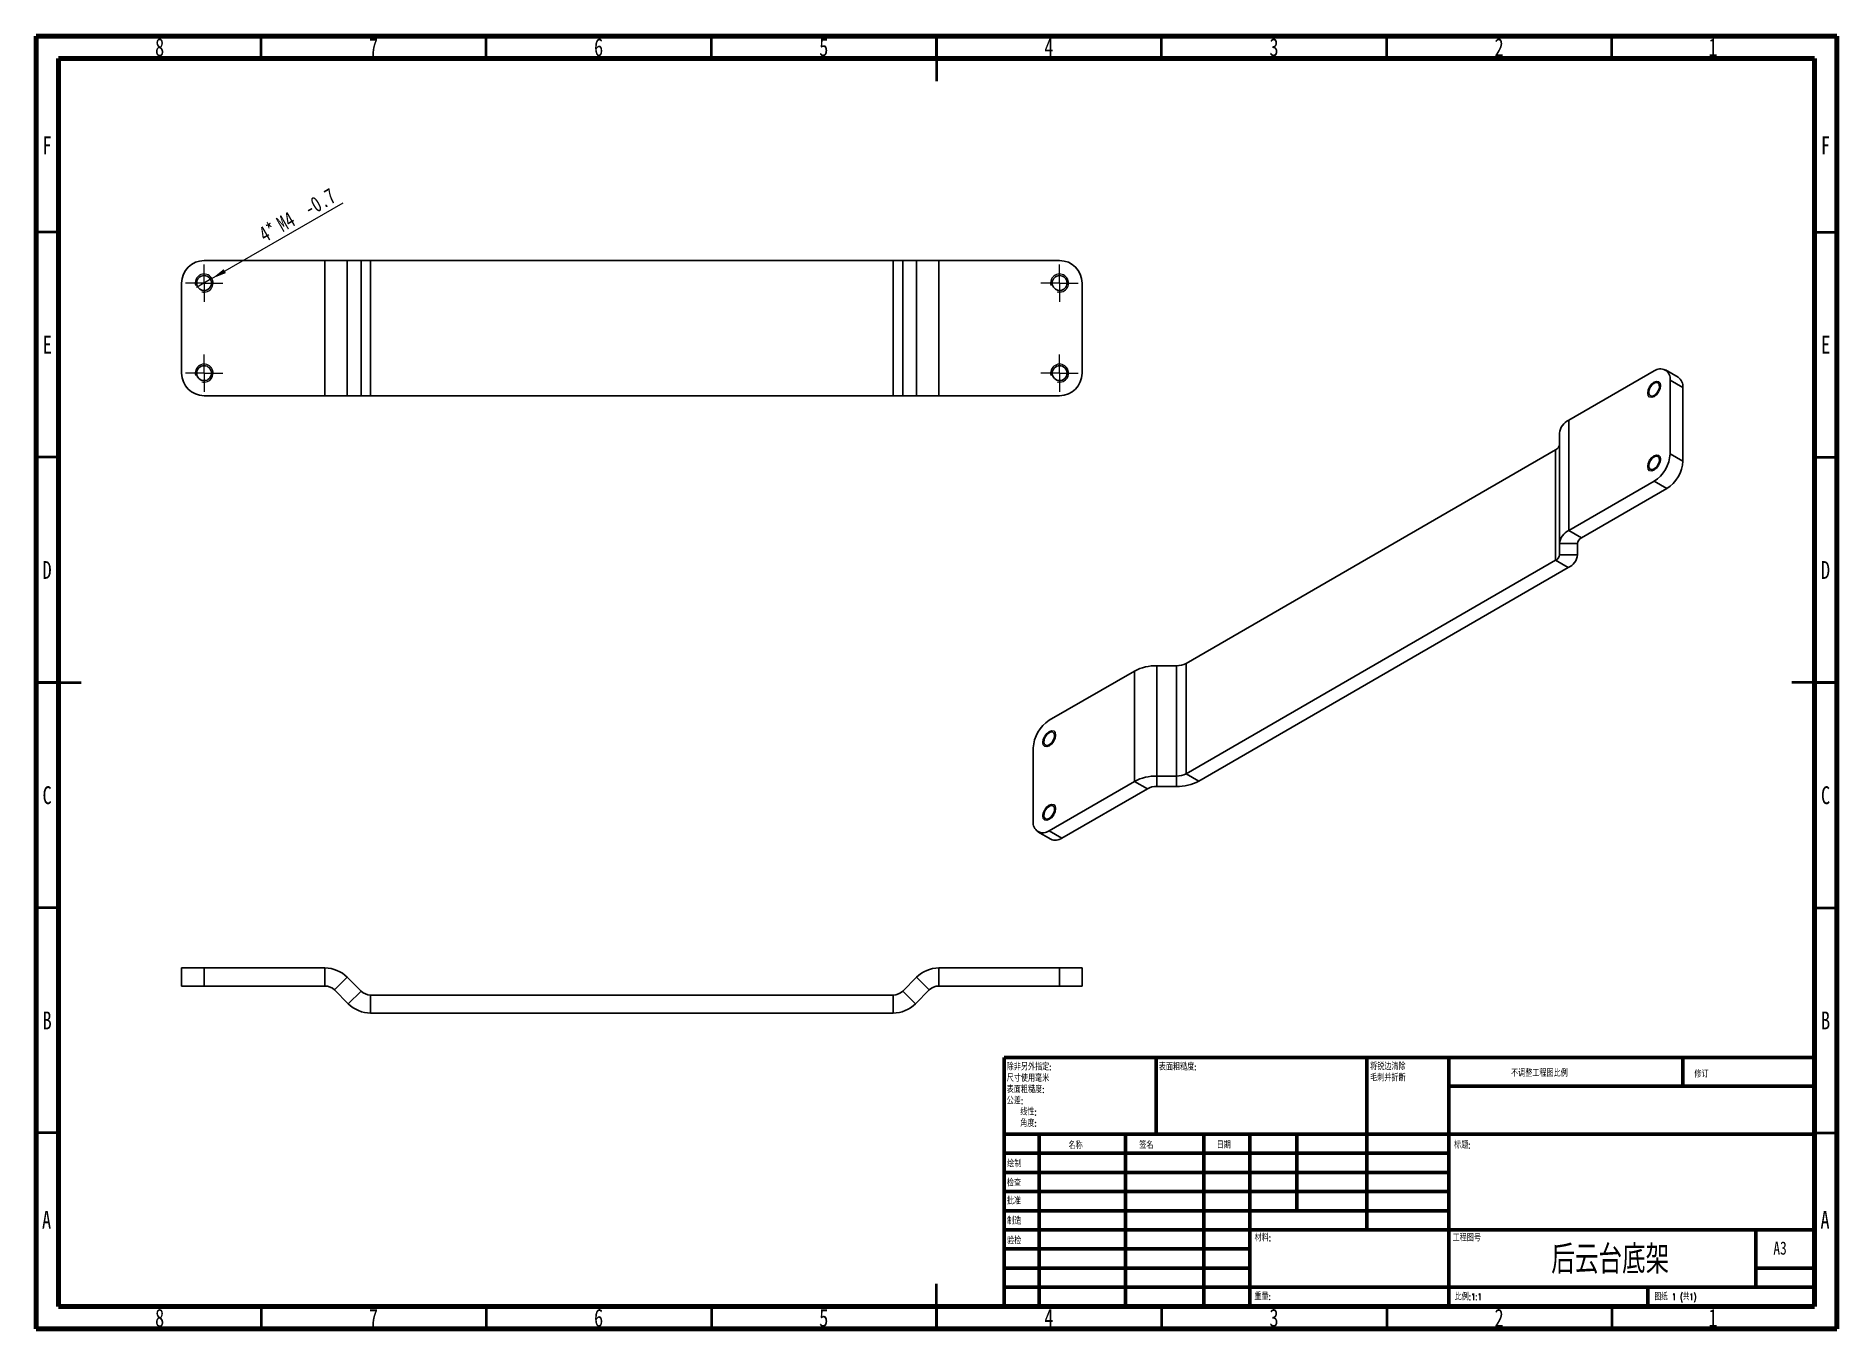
# Model space of a CAD drawing. Header units: millimetres. Extents: x 15 to 415, y 5 to 292.
import ezdxf

# ---------------------------------------------------------------- set-up
doc = ezdxf.new("R2010")
doc.units = ezdxf.units.MM
doc.styles.add('SLDTEXTSTYLE0', font='TXT', dxfattribs={"width": 0.75})
doc.styles.add('SLDTEXTSTYLE1', font='TXT', dxfattribs={"width": 0.75, "bigfont": 'bigfont'})
doc.styles.add('SLDTEXTSTYLE2', font='TXT', dxfattribs={"width": 0.694444, "bigfont": 'bigfont'})
doc.dimstyles.new('SLDDIMSTYLE0', dxfattribs={"dimtxt": 3.5, "dimasz": 3.302, "dimexe": 0, "dimexo": 0.0625, "dimgap": 0.875, "dimtad": 1, "dimrnd": 1e-09, "dimzin": 12, "dimdsep": 46, "dimtxsty": 'SLDTEXTSTYLE0', "dimblk1": 'NONE', "dimsah": 1, "dimcen": 0, "dimadec": 0, "dimazin": 3, "dimtfac": 1, "dimtmove": 0, "dimatfit": 3, "dimldrblk": 'NONE', "dimfxl": 0, "dimfrac": 2, "dimtolj": 1, "dimtzin": 12, "dimarcsym": 0})

# ---------------------------------------------------------------- blocks, each defined once
blk = doc.blocks.new('_D')
at = {"color": 7, "linetype": 'Continuous', "lineweight": 0}
for q in [(83.2, 254.98), (50.61, 236.17)]:
    blk.add_line((54.07, 238.17), q, dxfattribs=at)
at = {"color": 7, "linetype": 'Continuous', "lineweight": 18}
blk.add_solid([(54.07, 238.17), (57.18, 239.38), (56.68, 240.26)], dxfattribs=at)
at = {"color": 7, "linetype": 'Continuous', "lineweight": 18, "char_height": 3.5, "attachment_point": 1, "rotation": 30, "style": 'SLDTEXTSTYLE0'}
for s, insert in [('-0.7', (74.01, 254.87)), ('M4', (68.06, 251.43)), ('4*', (64.1, 249.15))]:
    blk.add_mtext(s, dxfattribs=dict(at, insert=insert))
blk = doc.blocks.new('_None')
blk = doc.blocks.new('SW_CENTERMARKSYMBOL_0')
at = {"color": 0, "linetype": 'Continuous', "lineweight": 18}
for p, q in [((0, 2.5), (0, 4.15)), ((-2.5, 0), (-4.15, 0)), ((0, 0), (-2.5, 0)), ((0, 0), (0, 2.5)), ((0, 0), (0, -2.5)), ((0, 0), (2.5, 0)), ((2.5, 0), (4.15, 0)), ((0, -2.5), (0, -4.15))]:
    blk.add_line(p, q, dxfattribs=at)
blk = doc.blocks.new('SW_CENTERMARKSYMBOL_1')
at = {"color": 0, "linetype": 'Continuous', "lineweight": 18}
for p, q in [((0, 2.5), (0, 4.15)), ((-2.5, 0), (-4.15, 0)), ((0, 0), (-2.5, 0)), ((0, 0), (0, 2.5)), ((0, 0), (0, -2.5)), ((0, 0), (2.5, 0)), ((2.5, 0), (4.15, 0)), ((0, -2.5), (0, -4.15))]:
    blk.add_line(p, q, dxfattribs=at)
blk = doc.blocks.new('SW_CENTERMARKSYMBOL_2')
at = {"color": 0, "linetype": 'Continuous', "lineweight": 18}
for p, q in [((0, 2.5), (0, 4.15)), ((-2.5, 0), (-4.15, 0)), ((0, 0), (-2.5, 0)), ((0, 0), (0, 2.5)), ((0, 0), (0, -2.5)), ((0, 0), (2.5, 0)), ((2.5, 0), (4.15, 0)), ((0, -2.5), (0, -4.15))]:
    blk.add_line(p, q, dxfattribs=at)
blk = doc.blocks.new('SW_CENTERMARKSYMBOL_3')
at = {"color": 0, "linetype": 'Continuous', "lineweight": 18}
for p, q in [((0, 2.5), (0, 4.15)), ((-2.5, 0), (-4.15, 0)), ((0, 0), (-2.5, 0)), ((0, 0), (0, 2.5)), ((0, 0), (0, -2.5)), ((0, 0), (2.5, 0)), ((2.5, 0), (4.15, 0)), ((0, -2.5), (0, -4.15))]:
    blk.add_line(p, q, dxfattribs=at)

msp = doc.modelspace()

# ---------------------------------------------------------------- linework, layer by layer
at = {"color": 7, "linetype": 'Continuous', "lineweight": 70}
for p, q in [((15, 5), (15, 292)), ((15, 292), (415, 292)), ((415, 292), (415, 5)), ((20, 10), (20, 287)), ((20, 287), (410, 287)), ((410, 287), (410, 10)), ((410, 10), (20, 10)), ((415, 5), (15, 5))]:
    msp.add_line(p, q, dxfattribs=at)
at = {"color": 7, "linetype": 'Continuous', "lineweight": 35}
for p, q in [((65, 287), (65, 292)), ((115, 287), (115, 292)), ((165, 287), (165, 292)), ((215, 292), (215, 282)), ((215, 287), (215, 292)), ((265, 287), (265, 292)), ((315, 287), (315, 292)), ((365, 287), (365, 292)), ((20, 248.5), (15, 248.5)), ((410, 248.5), (415, 248.5)), ((20, 198.5), (15, 198.5)), ((410, 198.5), (415, 198.5)), ((15, 148.5), (25, 148.5)), ((20, 148.5), (15, 148.5)), ((415, 148.5), (405, 148.5)), ((410, 148.5), (415, 148.5)), ((20, 98.5), (15, 98.5)), ((410, 98.5), (415, 98.5)), ((20, 48.5), (15, 48.5)), ((410, 48.5), (415, 48.5)), ((215, 5), (215, 15)), ((65, 10), (65, 5)), ((115, 10), (115, 5)), ((165, 10), (165, 5)), ((215, 10), (215, 5)), ((265, 10), (265, 5)), ((315, 10), (315, 5)), ((365, 10), (365, 5))]:
    msp.add_line(p, q, dxfattribs=at)
at = {"color": 7, "linetype": 'Continuous', "lineweight": 25}
for p, q in [((79.16, 242.165), (52.338, 242.165)), ((79.16, 212.165), (79.16, 242.165)), ((79.16, 242.165), (84.109, 242.165)), ((84.109, 212.165), (84.109, 242.165)), ((87.181, 242.165), (84.109, 242.165)), ((87.181, 212.165), (87.181, 242.165)), ((87.181, 242.165), (89.302, 242.165)), ((89.302, 212.165), (89.302, 242.165)), ((205.375, 242.165), (89.302, 242.165)), ((205.375, 212.165), (205.375, 242.165)), ((207.496, 242.165), (205.375, 242.165)), ((207.496, 212.165), (207.496, 242.165)), ((207.496, 242.165), (210.567, 242.165)), ((210.567, 212.165), (210.567, 242.165)), ((215.517, 242.165), (210.567, 242.165)), ((215.517, 212.165), (215.517, 242.165)), ((215.517, 242.165), (242.338, 242.165)), ((47.338, 237.165), (47.338, 217.165)), ((247.338, 237.165), (247.338, 217.165)), ((355.42, 206.713), (374.385, 217.661)), ((379.713, 216.276), (376.885, 217.909)), ((52.338, 212.165), (79.16, 212.165)), ((84.109, 212.165), (79.16, 212.165)), ((84.109, 212.165), (87.181, 212.165)), ((89.302, 212.165), (87.181, 212.165)), ((89.302, 212.165), (205.375, 212.165)), ((205.375, 212.165), (207.496, 212.165)), ((210.567, 212.165), (207.496, 212.165)), ((210.567, 212.165), (215.517, 212.165)), ((242.338, 212.165), (215.517, 212.165)), ((377.921, 215.62), (377.921, 199.289)), ((377.921, 215.62), (380.749, 213.987)), ((380.749, 213.987), (380.749, 197.656)), ((355.42, 182.216), (355.42, 206.713)), ((352.491, 200.123), (270.415, 152.742)), ((352.491, 175.627), (352.491, 200.123)), ((353.369, 179.359), (353.369, 203.855)), ((380.749, 197.656), (377.921, 199.289)), ((374.385, 193.165), (355.42, 182.216)), ((374.385, 193.165), (377.214, 191.532)), ((377.214, 191.532), (358.248, 180.584)), ((358.248, 180.584), (355.42, 182.216)), ((357.369, 179.359), (353.369, 179.359)), ((353.369, 179.359), (353.369, 176.852)), ((357.369, 176.852), (353.369, 176.852)), ((357.369, 179.359), (357.369, 176.852)), ((270.415, 128.246), (352.491, 175.627)), ((273.243, 126.613), (355.319, 173.994)), ((355.319, 173.994), (352.491, 175.627)), ((268.293, 152.235), (263.95, 152.235)), ((263.95, 127.738), (263.95, 152.235)), ((268.293, 127.738), (268.293, 152.235)), ((270.415, 128.246), (270.415, 152.742)), ((259, 151.051), (240.035, 140.102)), ((259, 126.555), (259, 151.051)), ((236.499, 133.979), (236.499, 117.648)), ((273.243, 126.613), (270.415, 128.246)), ((240.035, 115.606), (259, 126.555)), ((242.863, 113.973), (261.829, 124.922)), ((261.829, 124.922), (259, 126.555)), ((263.95, 127.738), (268.293, 127.738)), ((263.95, 125.429), (263.95, 127.738)), ((263.95, 125.429), (268.293, 125.429)), ((268.293, 125.429), (268.293, 127.738)), ((237.535, 115.359), (240.363, 113.726)), ((240.035, 115.606), (242.863, 113.973)), ((47.338, 81.129), (47.338, 85.129)), ((47.338, 85.129), (52.338, 85.129)), ((52.338, 85.129), (52.338, 81.129)), ((52.338, 85.129), (79.16, 85.129)), ((79.16, 81.129), (79.16, 85.129)), ((215.517, 81.129), (215.517, 85.129)), ((242.338, 85.129), (215.517, 85.129)), ((242.338, 85.129), (242.338, 81.129)), ((247.338, 85.129), (242.338, 85.129)), ((247.338, 81.129), (247.338, 85.129)), ((52.338, 81.129), (47.338, 81.129)), ((52.338, 81.129), (79.16, 81.129)), ((81.281, 80.25), (84.109, 83.079)), ((81.281, 80.25), (84.352, 77.179)), ((84.109, 83.079), (87.181, 80.008)), ((84.352, 77.179), (87.181, 80.008)), ((210.567, 83.079), (207.496, 80.008)), ((210.325, 77.179), (207.496, 80.008)), ((213.396, 80.25), (210.325, 77.179)), ((213.396, 80.25), (210.567, 83.079)), ((242.338, 81.129), (215.517, 81.129)), ((242.338, 81.129), (247.338, 81.129)), ((89.302, 75.129), (89.302, 79.129)), ((89.302, 79.129), (205.375, 79.129)), ((205.375, 75.129), (205.375, 79.129)), ((89.302, 75.129), (205.375, 75.129))]:
    msp.add_line(p, q, dxfattribs=at)
at = {"color": 7, "linetype": 'Continuous', "lineweight": 50}
for p, q in [((230, 65.25), (410, 65.25)), ((230, 65.25), (230, 10)), ((263.8, 48.25), (263.8, 65.25)), ((310.6, 65.25), (310.6, 27)), ((328.8, 65.25), (328.8, 10)), ((380.8, 58.875), (380.8, 65.25)), ((410, 58.875), (328.8, 58.875)), ((410, 48.25), (230, 48.25)), ((237.8, 48.25), (237.8, 10)), ((256.991, 48.25), (256.991, 10)), ((274.399, 48.25), (274.399, 10)), ((284.6, 10), (284.6, 48.25)), ((295, 31.25), (295, 48.25)), ((328.8, 44), (230, 44)), ((328.8, 39.75), (230, 39.75)), ((328.8, 35.5), (230, 35.5)), ((328.8, 31.25), (230, 31.25)), ((284.6, 27), (230, 27)), ((284.6, 27), (410, 27)), ((397, 14.25), (397, 27)), ((284.6, 22.75), (230, 22.75)), ((284.6, 18.5), (230, 18.5)), ((410, 18.5), (397, 18.5)), ((230, 14.25), (410, 14.25)), ((373, 10), (373, 14.25))]:
    msp.add_line(p, q, dxfattribs=at)
at = {"color": 7, "linetype": 'Continuous', "lineweight": 18, "flags": 128}
for points in [[(374.385, 211.945), (373.844, 211.757), (373.385, 211.846), (373.079, 212.199), (372.971, 212.762), (373.079, 213.449), (373.385, 214.156), (373.844, 214.775), (374.385, 215.212), (374.926, 215.4), (375.385, 215.311), (375.692, 214.958), (375.799, 214.395), (375.692, 213.708), (375.385, 213.001), (374.926, 212.382), (374.385, 211.945)], [(374.385, 195.615), (373.844, 195.426), (373.385, 195.516), (373.079, 195.868), (372.971, 196.431), (373.079, 197.118), (373.385, 197.825), (373.844, 198.444), (374.385, 198.881), (374.926, 199.069), (375.385, 198.98), (375.692, 198.627), (375.799, 198.064), (375.692, 197.377), (375.385, 196.67), (374.926, 196.051), (374.385, 195.615)], [(240.035, 134.387), (239.494, 134.199), (239.035, 134.288), (238.728, 134.641), (238.621, 135.203), (238.728, 135.89), (239.035, 136.597), (239.494, 137.216), (240.035, 137.653), (240.576, 137.841), (241.035, 137.752), (241.341, 137.399), (241.449, 136.836), (241.341, 136.149), (241.035, 135.442), (240.576, 134.823), (240.035, 134.387)], [(240.035, 118.056), (239.494, 117.868), (239.035, 117.957), (238.728, 118.31), (238.621, 118.873), (238.728, 119.56), (239.035, 120.266), (239.494, 120.885), (240.035, 121.322), (240.576, 121.51), (241.035, 121.421), (241.341, 121.068), (241.449, 120.505), (241.341, 119.818), (241.035, 119.111), (240.576, 118.493), (240.035, 118.056)]]:
    msp.add_lwpolyline(points, dxfattribs=at)
at = {"color": 7, "linetype": 'Continuous', "lineweight": 25, "flags": 128}
for points in [[(374.385, 212.231), (374.041, 212.093), (373.728, 212.086), (373.473, 212.212), (373.299, 212.459), (373.222, 212.806), (373.248, 213.222), (373.375, 213.669), (373.592, 214.108), (373.879, 214.5), (374.211, 214.81), (374.559, 215.011), (374.891, 215.085), (375.179, 215.024), (375.396, 214.835), (375.523, 214.535), (375.549, 214.149), (375.471, 213.713), (375.297, 213.265), (375.042, 212.845), (374.729, 212.49), (374.385, 212.231)], [(374.385, 195.9), (374.041, 195.762), (373.728, 195.755), (373.473, 195.881), (373.299, 196.128), (373.222, 196.475), (373.248, 196.891), (373.375, 197.338), (373.592, 197.777), (373.879, 198.169), (374.211, 198.48), (374.559, 198.68), (374.891, 198.754), (375.179, 198.693), (375.396, 198.505), (375.523, 198.204), (375.549, 197.819), (375.471, 197.382), (375.297, 196.934), (375.042, 196.514), (374.729, 196.159), (374.385, 195.9)], [(240.035, 134.672), (240.379, 134.931), (240.692, 135.286), (240.947, 135.706), (241.121, 136.154), (241.198, 136.591), (241.172, 136.976), (241.045, 137.277), (240.828, 137.465), (240.541, 137.526), (240.209, 137.452), (239.861, 137.252), (239.529, 136.941), (239.241, 136.549), (239.024, 136.11), (238.897, 135.663), (238.871, 135.247), (238.949, 134.901), (239.123, 134.653), (239.378, 134.527), (239.691, 134.534), (240.035, 134.672)], [(240.035, 118.342), (240.379, 118.6), (240.692, 118.955), (240.947, 119.375), (241.121, 119.824), (241.198, 120.26), (241.172, 120.645), (241.045, 120.946), (240.828, 121.135), (240.541, 121.195), (240.209, 121.122), (239.861, 120.921), (239.529, 120.611), (239.241, 120.218), (239.024, 119.779), (238.897, 119.332), (238.871, 118.917), (238.949, 118.57), (239.123, 118.322), (239.378, 118.196), (239.691, 118.203), (240.035, 118.342)]]:
    msp.add_lwpolyline(points, dxfattribs=at)
at = {"color": 7, "linetype": 'Continuous', "lineweight": 25}
for centre in [(52.338, 237.165), (242.338, 237.165), (52.338, 217.165), (242.338, 217.165)]:
    msp.add_circle(centre, 1.65, dxfattribs=at)
for centre, radius, start, end in [((52.338, 237.165), 5, 90, 180), ((242.338, 237.165), 5, 0, 90), ((52.338, 217.165), 5, 180, 270), ((242.338, 217.165), 5, 270, 0), ((375.754, 215.95), 2.191, 351.31506, 128.67419), ((378.317, 214.265), 2.448, 353.46674, 55.22108), ((356.873, 203.506), 3.521, 114.37466, 174.3052), ((351.868, 201.498), 1.509, 294.37466, 354.3052), ((370.277, 199.619), 7.651, 302.4763, 357.5237), ((373.105, 197.986), 7.651, 302.4764, 357.5236), ((356.873, 179.01), 3.521, 114.37466, 174.3052), ((358.871, 179.209), 1.509, 114.37466, 174.3052), ((351.868, 177.001), 1.509, 294.37466, 354.3052), ((353.866, 177.201), 3.521, 294.37466, 354.3052), ((263.748, 142.136), 10.1, 88.8559, 118.04024), ((268.38, 156.562), 4.329, 268.8559, 298.04024), ((244.143, 133.648), 7.651, 122.4764, 177.5236), ((268.38, 132.066), 4.329, 268.8559, 298.04024), ((263.748, 117.64), 10.1, 88.8559, 118.04024), ((263.864, 121.101), 4.329, 88.8559, 118.04024), ((268.495, 135.528), 10.1, 268.8559, 298.04024), ((238.665, 117.317), 2.191, 171.31468, 308.67457), ((241.406, 115.94), 2.448, 244.78089, 306.52957), ((79.16, 78.129), 7, 45, 90), ((215.517, 78.129), 7, 90, 135), ((79.16, 78.129), 3, 45, 90), ((89.302, 82.129), 3, 225, 270), ((205.375, 82.129), 3, 270, 315), ((215.517, 78.129), 3, 90, 135), ((89.302, 82.129), 7, 225, 270), ((205.375, 82.129), 7, 270, 315)]:
    msp.add_arc(centre, radius, start, end, dxfattribs=at)
at = {"color": 7, "linetype": 'Continuous', "lineweight": 18}
for centre in [(52.338, 237.165), (242.338, 237.165), (52.338, 217.165), (242.338, 217.165)]:
    msp.add_arc(centre, 2, 255, 195, dxfattribs=at)

# ---------------------------------------------------------------- block references
at = {"color": 7, "linetype": 'Continuous', "lineweight": 0}
for name, p in [('SW_CENTERMARKSYMBOL_1', (52.338, 237.165)), ('SW_CENTERMARKSYMBOL_3', (242.338, 237.165)), ('SW_CENTERMARKSYMBOL_0', (52.338, 217.165)), ('SW_CENTERMARKSYMBOL_2', (242.338, 217.165))]:
    msp.add_blockref(name, p, dxfattribs=at)

# ---------------------------------------------------------------- texts
for s, insert, char_height, attachment_point, style in [('8', (42.46, 291.504), 3.969, 2, 'SLDTEXTSTYLE0'), ('7', (89.96, 291.504), 3.969, 2, 'SLDTEXTSTYLE0'), ('6', (139.96, 291.504), 3.969, 2, 'SLDTEXTSTYLE0'), ('5', (189.96, 291.504), 3.969, 2, 'SLDTEXTSTYLE0'), ('4', (239.96, 291.504), 3.969, 2, 'SLDTEXTSTYLE0'), ('3', (289.96, 291.504), 3.969, 2, 'SLDTEXTSTYLE0'), ('2', (339.96, 291.504), 3.969, 2, 'SLDTEXTSTYLE0'), ('1', (387.46, 291.504), 3.969, 2, 'SLDTEXTSTYLE0'), ('F', (17.458, 269.716), 3.969, 2, 'SLDTEXTSTYLE0'), ('F', (412.458, 269.716), 3.969, 2, 'SLDTEXTSTYLE0'), ('E', (17.508, 225.466), 3.969, 2, 'SLDTEXTSTYLE0'), ('E', (412.508, 225.466), 3.969, 2, 'SLDTEXTSTYLE0'), ('D', (17.453, 175.466), 3.969, 2, 'SLDTEXTSTYLE0'), ('D', (412.453, 175.466), 3.969, 2, 'SLDTEXTSTYLE0'), ('C', (17.459, 125.466), 3.969, 2, 'SLDTEXTSTYLE0'), ('C', (412.459, 125.466), 3.969, 2, 'SLDTEXTSTYLE0'), ('B', (17.471, 75.466), 3.969, 2, 'SLDTEXTSTYLE0'), ('B', (412.471, 75.466), 3.969, 2, 'SLDTEXTSTYLE0'), ('除非另外指定:^J尺寸使用毫米^J表面粗糙度:^J公差:^J   线性:^J   角度:', (230.594, 63.921), 1.5, 1, 'SLDTEXTSTYLE1'), ('表面粗糙度:', (264.371, 63.919), 1.5, 1, 'SLDTEXTSTYLE1'), ('将锐边清除^J毛刺并折断', (311.309, 64.003), 1.5, 1, 'SLDTEXTSTYLE1'), ('不调整工程图比例', (342.615, 62.533), 1.5, 1, 'SLDTEXTSTYLE1'), ('修订', (383.328, 62.335), 1.5, 1, 'SLDTEXTSTYLE1'), ('名称', (244.322, 46.501), 1.5, 1, 'SLDTEXTSTYLE1'), ('签名', (260.034, 46.562), 1.5, 1, 'SLDTEXTSTYLE1'), ('日期', (277.215, 46.576), 1.5, 1, 'SLDTEXTSTYLE1'), ('标题:', (329.956, 46.576), 1.5, 1, 'SLDTEXTSTYLE1'), ('绘制', (230.685, 42.43), 1.5, 1, 'SLDTEXTSTYLE1'), ('检查', (230.624, 38.154), 1.5, 1, 'SLDTEXTSTYLE1'), ('批准', (230.622, 34.177), 1.5, 1, 'SLDTEXTSTYLE1'), ('A', (17.34, 31.216), 3.969, 2, 'SLDTEXTSTYLE0'), ('制造', (230.682, 29.734), 1.5, 1, 'SLDTEXTSTYLE1'), ('A', (412.34, 31.216), 3.969, 2, 'SLDTEXTSTYLE0'), ('验检', (230.677, 25.35), 1.5, 1, 'SLDTEXTSTYLE1'), ('材料:', (285.646, 25.986), 1.5, 1, 'SLDTEXTSTYLE1'), ('工程图号', (329.629, 25.986), 1.5, 1, 'SLDTEXTSTYLE1'), ('后云台底架', (364.641, 23.607), 6.35, 2, 'SLDTEXTSTYLE1'), ('A3', (400.871, 24.406), 2.9104, 1, 'SLDTEXTSTYLE0'), ('重量:', (285.618, 12.949), 1.4986, 1, 'SLDTEXTSTYLE1'), ('比例:1:1', (330.074, 12.9), 1.5, 1, 'SLDTEXTSTYLE1'), ('图纸 1 (共1)', (374.478, 12.9), 1.5, 1, 'SLDTEXTSTYLE2'), ('8', (42.46, 9.466), 3.969, 2, 'SLDTEXTSTYLE0'), ('7', (89.96, 9.466), 3.969, 2, 'SLDTEXTSTYLE0'), ('6', (139.96, 9.466), 3.969, 2, 'SLDTEXTSTYLE0'), ('5', (189.96, 9.466), 3.969, 2, 'SLDTEXTSTYLE0'), ('4', (239.96, 9.466), 3.969, 2, 'SLDTEXTSTYLE0'), ('3', (289.96, 9.466), 3.969, 2, 'SLDTEXTSTYLE0'), ('2', (339.96, 9.466), 3.969, 2, 'SLDTEXTSTYLE0'), ('1', (387.46, 9.466), 3.969, 2, 'SLDTEXTSTYLE0')]:
    msp.add_mtext(s, dxfattribs=dict(at, insert=insert, char_height=char_height, attachment_point=attachment_point, style=style))

# ---------------------------------------------------------------- dimensions: what is measured, and where the dimension line sits
at = {"color": 7, "linetype": 'Continuous', "lineweight": 18}
dim = msp.add_diameter_dim_2p(p1=(50.606, 236.165), p2=(54.07, 238.165), text='4*M4-0.7', dimstyle='SLDDIMSTYLE0', override={"dimpost": '<>'}, dxfattribs=at)
dim.commit()
dim.dimension.update_dxf_attribs({"geometry": '_D', "text_midpoint": (74.9, 250.191), "dimtype": 163})

doc.saveas('drawing.dxf')
